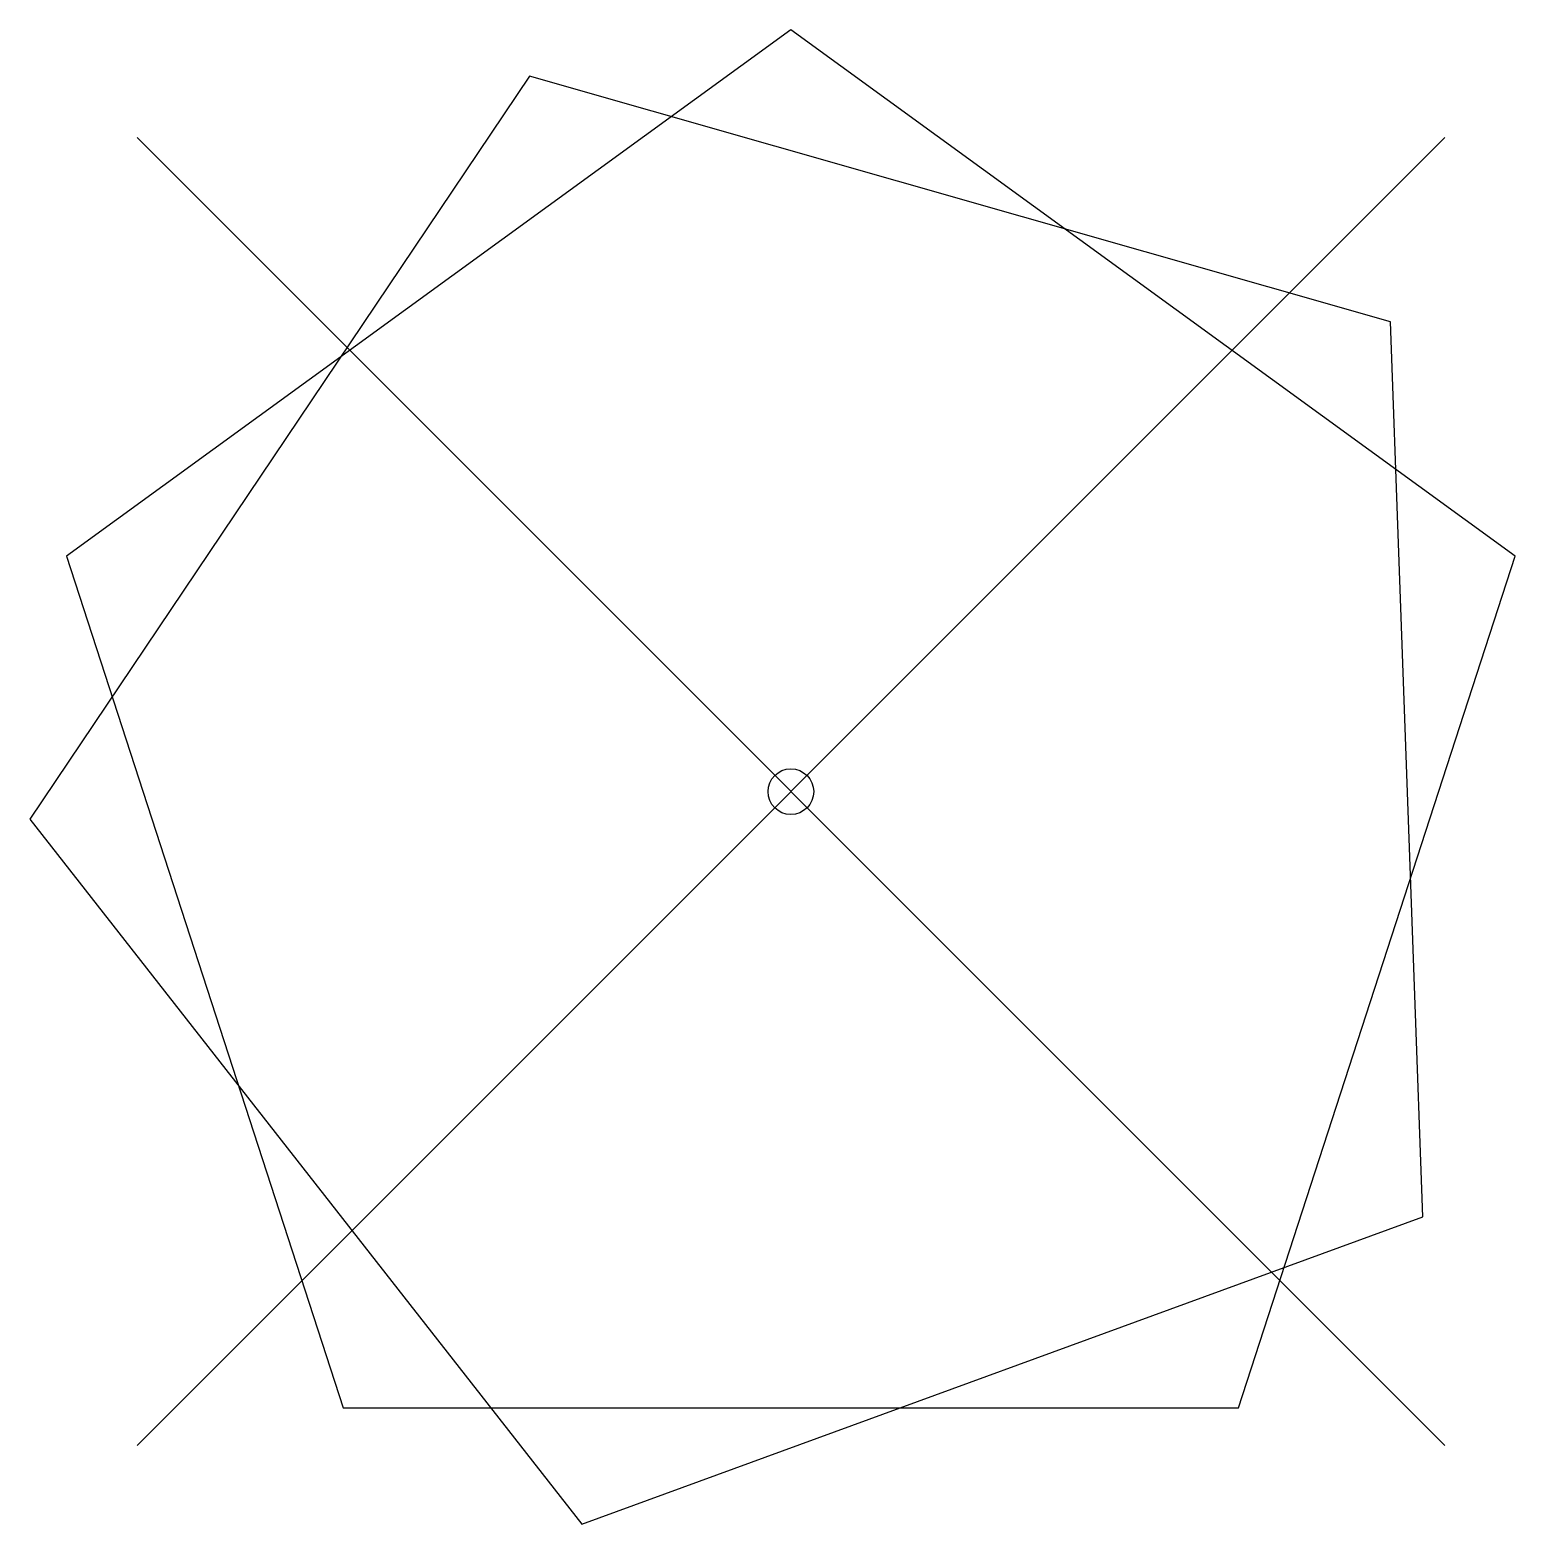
# Model space of a CAD drawing. Header units: metres. Extents: x -5 to 4.76, y -4.81 to 5.
import ezdxf

# ---------------------------------------------------------------- set-up
doc = ezdxf.new("R2010")
doc.units = ezdxf.units.M
doc.header["$LTSCALE"] = 0.2

msp = doc.modelspace()

# ---------------------------------------------------------------- linework, layer by layer
at = {"lineweight": -3}
for p, q in [((-4.2929, 4.2929), (4.2929, -4.2929)), ((4.2929, 4.2929), (-4.2929, -4.2929))]:
    msp.add_line(p, q, dxfattribs=at)
at = {"linetype": 'Continuous', "flags": 128}
for points in [[(0, 5), (-4.7553, 1.5451), (-2.9389, -4.0451), (2.9389, -4.0451), (4.7553, 1.5451)], [(3.9365, 3.0829), (-1.7156, 4.6965), (-4.9967, -0.1803), (-1.3726, -4.8079), (4.1484, -2.7912)]]:
    msp.add_lwpolyline(points, close=True, dxfattribs=at)
msp.add_circle((0, 0), 0.15)

doc.saveas('drawing.dxf')
